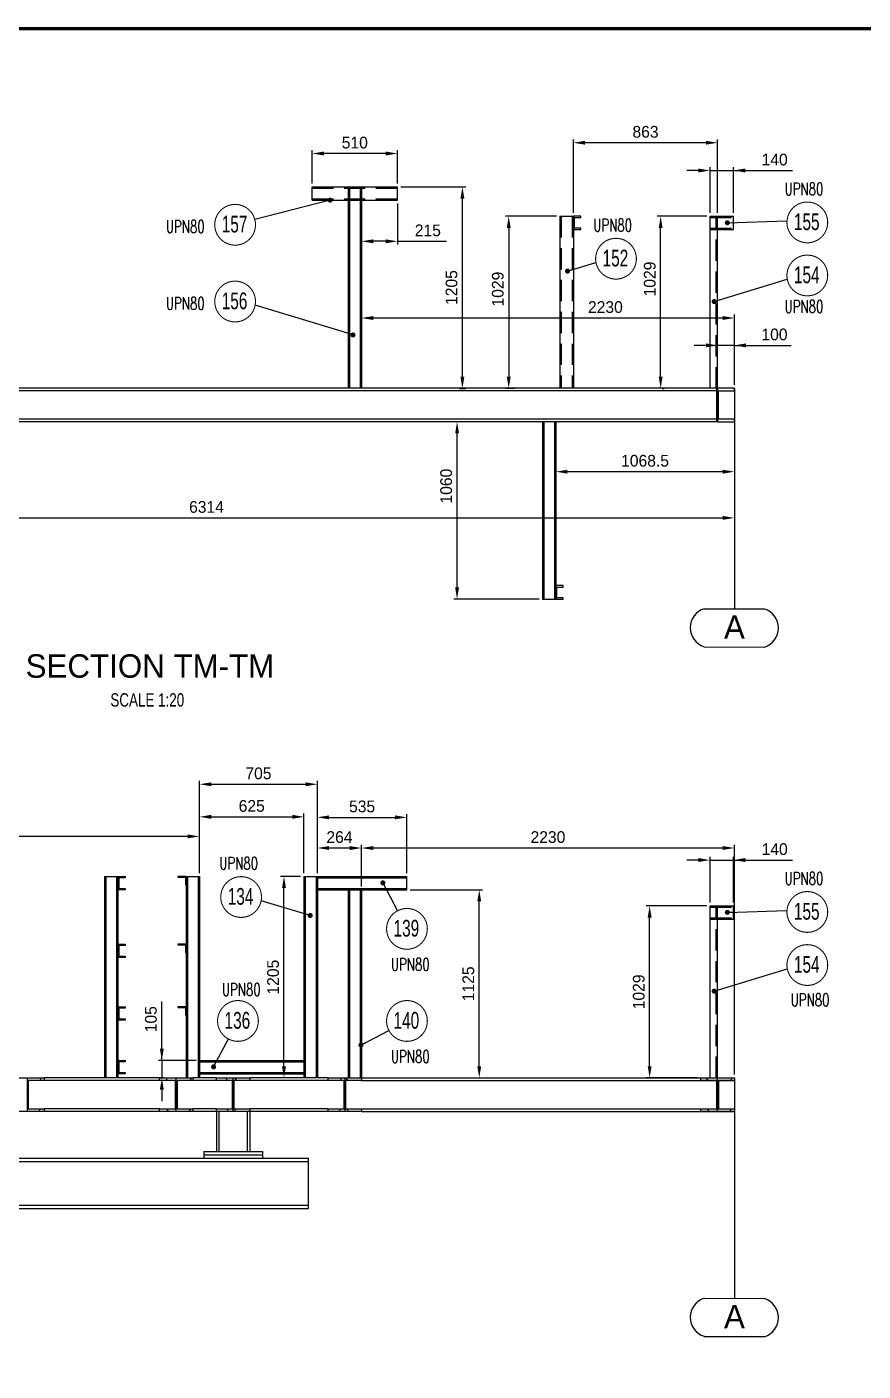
# Model space of a CAD drawing. Header units: millimetres. Extents: x 0 to 16187, y -20471 to 6290.
# Drawn here: x 10778 to 11028.1, y 4291 to 4692.9 of the extents above; entities that cross this region are included whole.
import ezdxf
from ezdxf.enums import TextEntityAlignment as Align

# ---------------------------------------------------------------- set-up
doc = ezdxf.new("R2010")
doc.units = ezdxf.units.MM
doc.header["$PDSIZE"] = -1
doc.linetypes.add('DASHED2', pattern=[9.525, 6.35, -3.175])
doc.layers.add('BORDER1', color=3, linetype='Continuous')
doc.layers.add('BORDER2', color=7, linetype='Continuous')
doc.styles.add('MtXpl_txt_shx', font='txt.shx', dxfattribs={"height": 0.2})
doc.styles.add('ROMANC', font='ROMANC', dxfattribs={"height": 5})
doc.styles.add('ROMAND-1', font='ic-romand.shx')
doc.styles.add('ROMANS', font='ROMANS.shx', dxfattribs={"width": 0.8})
doc.styles.add('ROMANT', font='ROMANT', dxfattribs={"height": 4})
doc.styles.add('SLDTEXTSTYLE0', font='TXT', dxfattribs={"width": 0.75})
doc.styles.add('SLDTEXTSTYLE2', font='TXT', dxfattribs={"width": 0.686449})
doc.dimstyles.new('AM_ISO', dxfattribs={"dimtxt": 3.5, "dimasz": 3.5, "dimexe": 1, "dimexo": 1, "dimgap": 1.5, "dimtad": 1, "dimdsep": 46, "dimtxsty": 'Standard', "dimcen": 0, "dimclrd": 1, "dimclre": 1, "dimclrt": 1, "dimadec": 0, "dimazin": 2, "dimtp": 0.1, "dimtm": 0.1, "dimtfac": 0.71, "dimtdec": 3, "dimtmove": 0, "dimatfit": 3, "dimfxl": 1, "dimlwd": -1, "dimlwe": -1, "dimarcsym": 1})
doc.dimstyles.new('AM_ISO$7', dxfattribs={"dimtxt": 3.5, "dimasz": 3.5, "dimexe": 1, "dimexo": 1, "dimgap": 1.5, "dimtad": 1, "dimtoh": 1, "dimdsep": 46, "dimtxsty": 'Standard', "dimcen": 0, "dimclrd": 1, "dimclre": 1, "dimclrt": 1, "dimadec": 0, "dimazin": 2, "dimtp": 0.1, "dimtm": 0.1, "dimtfac": 0.71, "dimtdec": 3, "dimtmove": 0, "dimatfit": 3, "dimfxl": 1, "dimlwd": -1, "dimlwe": -1, "dimarcsym": 1})
pattern_1 = [(135, (12141.2712, 3285.8522), (-2.245064, -2.245064), [])]
pattern_2 = [(225, (12141.2712, 3285.8522), (2.245064, -2.245064), [])]

# ---------------------------------------------------------------- blocks, each defined once
blk = doc.blocks.new('*D2661')
at = {"color": 1, "linetype": 'ByBlock'}
for p, q in [((10889.83, 4645.12), (10909.26, 4645.12)), ((10908.26, 4588.37), (10908.26, 4641.62)), ((10907.4, 4584.87), (10909.26, 4584.87))]:
    blk.add_line(p, q, dxfattribs=at)
at = {"color": 1}
for points in [[(10908.84, 4641.62), (10907.67, 4641.62), (10908.26, 4645.12)], [(10907.67, 4588.37), (10908.84, 4588.37), (10908.26, 4584.87)]]:
    blk.add_solid(points, dxfattribs=at)
at = {"layer": 'Defpoints', "color": 0}
for p in [(10888.83, 4645.12), (10908.26, 4645.12), (10906.4, 4584.87)]:
    blk.add_point(p, dxfattribs=at)
at = {"color": 1, "insert": (10905.01, 4615), "char_height": 3.5, "attachment_point": 5, "rotation": 90}
blk.add_mtext('1205', dxfattribs=at)
blk = doc.blocks.new('*D2662')
at = {"color": 1, "linetype": 'ByBlock'}
for p, q in [((10863.33, 4646.12), (10863.33, 4656.07)), ((10885.33, 4655.07), (10866.83, 4655.07)), ((10888.83, 4646.12), (10888.83, 4656.07))]:
    blk.add_line(p, q, dxfattribs=at)
at = {"color": 1}
for points in [[(10866.83, 4655.66), (10866.83, 4654.49), (10863.33, 4655.07)], [(10885.33, 4654.49), (10885.33, 4655.66), (10888.83, 4655.07)]]:
    blk.add_solid(points, dxfattribs=at)
at = {"layer": 'Defpoints', "color": 0}
for p in [(10863.33, 4655.07), (10863.33, 4645.12), (10888.83, 4645.12)]:
    blk.add_point(p, dxfattribs=at)
at = {"color": 1, "insert": (10876.08, 4658.32), "char_height": 3.5, "attachment_point": 5}
blk.add_mtext('510', dxfattribs=at)
blk = doc.blocks.new('*D2663')
at = {"color": 1, "linetype": 'ByBlock'}
for p, q in [((10878.08, 4640.12), (10878.08, 4627.83)), ((10888.83, 4640.12), (10888.83, 4627.83)), ((10885.33, 4628.83), (10881.58, 4628.83)), ((10888.83, 4628.83), (10903.5, 4628.83))]:
    blk.add_line(p, q, dxfattribs=at)
at = {"color": 1}
for points in [[(10881.58, 4629.41), (10881.58, 4628.25), (10878.08, 4628.83)], [(10885.33, 4628.25), (10885.33, 4629.41), (10888.83, 4628.83)]]:
    blk.add_solid(points, dxfattribs=at)
at = {"layer": 'Defpoints', "color": 0}
for p in [(10878.08, 4641.12), (10888.83, 4641.12), (10878.08, 4628.83)]:
    blk.add_point(p, dxfattribs=at)
at = {"color": 1, "insert": (10897.92, 4632.08), "char_height": 3.5, "attachment_point": 5}
blk.add_mtext('215', dxfattribs=at)
blk = doc.blocks.new('*D2664')
at = {"color": 1, "linetype": 'ByBlock'}
for p, q in [((10878.08, 4602.4), (10878.08, 4606.9)), ((10986.08, 4605.9), (10881.58, 4605.9)), ((10989.58, 4585.87), (10989.58, 4606.9))]:
    blk.add_line(p, q, dxfattribs=at)
at = {"color": 1}
for points in [[(10881.58, 4606.48), (10881.58, 4605.31), (10878.08, 4605.9)], [(10986.08, 4605.31), (10986.08, 4606.48), (10989.58, 4605.9)]]:
    blk.add_solid(points, dxfattribs=at)
at = {"layer": 'Defpoints', "color": 0}
for p in [(10878.08, 4605.9), (10878.08, 4601.4), (10989.58, 4584.87)]:
    blk.add_point(p, dxfattribs=at)
at = {"color": 1, "insert": (10951.02, 4609.15), "char_height": 3.5, "attachment_point": 5}
blk.add_mtext('2230', dxfattribs=at)
blk = doc.blocks.new('*D2672')
at = {"color": 1, "linetype": 'ByBlock'}
for p, q in [((10878.08, 4435.91), (10878.08, 4448.43)), ((10986.08, 4447.43), (10881.58, 4447.43)), ((10989.58, 4379.7), (10989.58, 4448.43))]:
    blk.add_line(p, q, dxfattribs=at)
at = {"color": 1}
for points in [[(10881.58, 4448.02), (10881.58, 4446.85), (10878.08, 4447.43)], [(10986.08, 4446.85), (10986.08, 4448.02), (10989.58, 4447.43)]]:
    blk.add_solid(points, dxfattribs=at)
at = {"layer": 'Defpoints', "color": 0}
for p in [(10878.08, 4447.43), (10878.08, 4434.91), (10989.58, 4378.7)]:
    blk.add_point(p, dxfattribs=at)
at = {"color": 1, "insert": (10933.83, 4450.68), "char_height": 3.5, "attachment_point": 5}
blk.add_mtext('2230', dxfattribs=at)
blk = doc.blocks.new('*D2673')
at = {"color": 1, "linetype": 'ByBlock'}
for p, q in [((10864.88, 4439.95), (10864.88, 4448.43)), ((10874.58, 4447.43), (10868.38, 4447.43)), ((10878.08, 4435.95), (10878.08, 4448.43))]:
    blk.add_line(p, q, dxfattribs=at)
at = {"color": 1}
for points in [[(10868.38, 4448.02), (10868.38, 4446.85), (10864.88, 4447.43)], [(10874.58, 4446.85), (10874.58, 4448.02), (10878.08, 4447.43)]]:
    blk.add_solid(points, dxfattribs=at)
at = {"layer": 'Defpoints', "color": 0}
for p in [(10864.88, 4447.43), (10864.88, 4438.95), (10878.08, 4434.95)]:
    blk.add_point(p, dxfattribs=at)
at = {"color": 1, "insert": (10871.48, 4450.68), "char_height": 3.5, "attachment_point": 5}
blk.add_mtext('264', dxfattribs=at)
blk = doc.blocks.new('*D2674')
at = {"color": 1, "linetype": 'ByBlock'}
for p, q in [((10892.63, 4434.95), (10914.29, 4434.95)), ((10913.29, 4382.2), (10913.29, 4431.45)), ((10908.79, 4378.7), (10914.29, 4378.7))]:
    blk.add_line(p, q, dxfattribs=at)
at = {"color": 1}
for points in [[(10913.87, 4431.45), (10912.71, 4431.45), (10913.29, 4434.95)], [(10912.71, 4382.2), (10913.87, 4382.2), (10913.29, 4378.7)]]:
    blk.add_solid(points, dxfattribs=at)
at = {"layer": 'Defpoints', "color": 0}
for p in [(10891.63, 4434.95), (10913.29, 4434.95), (10907.79, 4378.7)]:
    blk.add_point(p, dxfattribs=at)
at = {"color": 1, "insert": (10910.04, 4406.82), "char_height": 3.5, "attachment_point": 5, "rotation": 90}
blk.add_mtext('1125', dxfattribs=at)
blk = doc.blocks.new('*D2675')
at = {"color": 1, "linetype": 'ByBlock'}
for p, q in [((10864.88, 4439.95), (10864.88, 4457.6)), ((10891.63, 4439.95), (10891.63, 4457.6)), ((10868.38, 4456.6), (10888.13, 4456.6))]:
    blk.add_line(p, q, dxfattribs=at)
at = {"color": 1}
for points in [[(10868.38, 4457.18), (10868.38, 4456.02), (10864.88, 4456.6)], [(10888.13, 4456.02), (10888.13, 4457.18), (10891.63, 4456.6)]]:
    blk.add_solid(points, dxfattribs=at)
at = {"layer": 'Defpoints', "color": 0}
for p in [(10891.63, 4456.6), (10864.88, 4438.95), (10891.63, 4438.95)]:
    blk.add_point(p, dxfattribs=at)
at = {"color": 1, "insert": (10878.26, 4459.85), "char_height": 3.5, "attachment_point": 5}
blk.add_mtext('535', dxfattribs=at)
blk = doc.blocks.new('*D2676')
at = {"color": 1, "linetype": 'ByBlock'}
for p, q in [((10859.88, 4438.95), (10853.9, 4438.95)), ((10854.9, 4382.2), (10854.9, 4435.45)), ((10854.74, 4378.7), (10853.9, 4378.7))]:
    blk.add_line(p, q, dxfattribs=at)
at = {"color": 1}
for points in [[(10855.49, 4435.45), (10854.32, 4435.45), (10854.9, 4438.95)], [(10854.32, 4382.2), (10855.49, 4382.2), (10854.9, 4378.7)]]:
    blk.add_solid(points, dxfattribs=at)
at = {"layer": 'Defpoints', "color": 0}
for p in [(10854.9, 4438.95), (10860.88, 4438.95), (10855.74, 4378.7)]:
    blk.add_point(p, dxfattribs=at)
at = {"color": 1, "insert": (10851.65, 4408.82), "char_height": 3.5, "attachment_point": 5, "rotation": 90}
blk.add_mtext('1205', dxfattribs=at)
blk = doc.blocks.new('*D2677')
at = {"color": 1, "linetype": 'ByBlock'}
for p, q in [((10829.63, 4439.95), (10829.63, 4457.75)), ((10860.88, 4439.95), (10860.88, 4457.75)), ((10833.13, 4456.75), (10857.38, 4456.75))]:
    blk.add_line(p, q, dxfattribs=at)
at = {"color": 1}
for points in [[(10833.13, 4457.34), (10833.13, 4456.17), (10829.63, 4456.75)], [(10857.38, 4456.17), (10857.38, 4457.34), (10860.88, 4456.75)]]:
    blk.add_solid(points, dxfattribs=at)
at = {"layer": 'Defpoints', "color": 0}
for p in [(10860.88, 4456.75), (10829.63, 4438.95), (10860.88, 4438.95)]:
    blk.add_point(p, dxfattribs=at)
at = {"color": 1, "insert": (10845.26, 4460), "char_height": 3.5, "attachment_point": 5}
blk.add_mtext('625', dxfattribs=at)
blk = doc.blocks.new('*D2678')
at = {"color": 1, "linetype": 'ByBlock'}
for p, q in [((10818.37, 4383.95), (10818.37, 4401.53)), ((10818.37, 4387.45), (10818.37, 4390.95)), ((10828.63, 4383.95), (10817.37, 4383.95)), ((10818.37, 4383.95), (10818.37, 4378.7)), ((10818.88, 4378.7), (10817.37, 4378.7)), ((10818.37, 4375.2), (10818.37, 4371.7))]:
    blk.add_line(p, q, dxfattribs=at)
at = {"color": 1}
for points in [[(10817.79, 4387.45), (10818.96, 4387.45), (10818.37, 4383.95)], [(10818.96, 4375.2), (10817.79, 4375.2), (10818.37, 4378.7)]]:
    blk.add_solid(points, dxfattribs=at)
at = {"layer": 'Defpoints', "color": 0}
for p in [(10829.63, 4383.95), (10818.37, 4378.7), (10819.88, 4378.7)]:
    blk.add_point(p, dxfattribs=at)
at = {"color": 1, "insert": (10815.12, 4396.24), "char_height": 3.5, "attachment_point": 5, "rotation": 90}
blk.add_mtext('105', dxfattribs=at)
blk = doc.blocks.new('A$7E9318A25A27D')
at = {"color": 1}
blk.add_line((13.2, 77.36), (13.2, 11.43), dxfattribs=at)
at = {"color": 1, "ltscale": 0.2}
blk.add_line((4.15, 11.48), (22.25, 11.39), dxfattribs=at)
at = {"color": 1, "linetype": 'Continuous', "lineweight": 25}
blk.add_line((4.14, 0.09), (22.29, 0.01), dxfattribs=at)
at = {"color": 1, "ltscale": 0.2}
for centre, radius, start, end in [((5.98, 5.79), 5.98, 107.869, 252.0246), ((20.4, 5.69), 5.99, 287.9651, 71.9697)]:
    blk.add_arc(centre, radius, start, end, dxfattribs=at)
at = {"color": 1, "linetype": 'Continuous', "lineweight": 25}
blk.add_text('A', height=7, rotation=359.9537, dxfattribs=at).set_placement((10.1, 2.5))
blk = doc.blocks.new('*D2689')
at = {"color": 1, "linetype": 'ByBlock'}
for p, q in [((10829.63, 4439.95), (10829.63, 4467.49)), ((10833.13, 4466.49), (10861.38, 4466.49)), ((10864.88, 4439.95), (10864.88, 4467.49))]:
    blk.add_line(p, q, dxfattribs=at)
at = {"color": 1}
for points in [[(10833.13, 4467.07), (10833.13, 4465.91), (10829.63, 4466.49)], [(10861.38, 4465.91), (10861.38, 4467.07), (10864.88, 4466.49)]]:
    blk.add_solid(points, dxfattribs=at)
at = {"layer": 'Defpoints', "color": 0}
for p in [(10864.88, 4466.49), (10829.63, 4438.95), (10864.88, 4438.95)]:
    blk.add_point(p, dxfattribs=at)
at = {"color": 1, "insert": (10847.26, 4469.74), "char_height": 3.5, "attachment_point": 5}
blk.add_mtext('705', dxfattribs=at)
blk = doc.blocks.new('*D2690')
at = {"color": 1, "linetype": 'ByBlock'}
for p, q in [((10703.18, 4439.95), (10703.18, 4451.9)), ((10826.13, 4450.9), (10706.68, 4450.9)), ((10829.63, 4439.95), (10829.63, 4451.9))]:
    blk.add_line(p, q, dxfattribs=at)
at = {"color": 1}
for points in [[(10706.68, 4451.48), (10706.68, 4450.31), (10703.18, 4450.9)], [(10826.13, 4450.31), (10826.13, 4451.48), (10829.63, 4450.9)]]:
    blk.add_solid(points, dxfattribs=at)
at = {"layer": 'Defpoints', "color": 0}
for p in [(10703.18, 4450.9), (10703.18, 4438.95), (10829.63, 4438.95)]:
    blk.add_point(p, dxfattribs=at)
at = {"color": 1, "insert": (10766.41, 4454.15), "char_height": 3.5, "attachment_point": 5}
blk.add_mtext('2529', dxfattribs=at)
blk = doc.blocks.new('*D2692')
at = {"color": 1, "linetype": 'ByBlock'}
for p, q in [((10936.43, 4636.32), (10921.1, 4636.32)), ((10922.1, 4632.82), (10922.1, 4588.37)), ((10923.98, 4584.87), (10921.1, 4584.87))]:
    blk.add_line(p, q, dxfattribs=at)
at = {"color": 1}
for points in [[(10922.68, 4632.82), (10921.52, 4632.82), (10922.1, 4636.32)], [(10921.52, 4588.37), (10922.68, 4588.37), (10922.1, 4584.87)]]:
    blk.add_solid(points, dxfattribs=at)
at = {"layer": 'Defpoints', "color": 0}
for p in [(10937.43, 4636.32), (10922.1, 4584.87), (10924.98, 4584.87)]:
    blk.add_point(p, dxfattribs=at)
at = {"color": 1, "insert": (10918.85, 4614.54), "char_height": 3.5, "attachment_point": 5, "rotation": 90}
blk.add_mtext('1029', dxfattribs=at)
blk = doc.blocks.new('*D2698')
at = {"color": 1, "linetype": 'ByBlock'}
for p, q in [((10981.33, 4636.32), (10966.54, 4636.32)), ((10967.54, 4588.37), (10967.54, 4632.82)), ((10968.04, 4584.87), (10968.54, 4584.87))]:
    blk.add_line(p, q, dxfattribs=at)
at = {"color": 1}
for points in [[(10968.12, 4632.82), (10966.96, 4632.82), (10967.54, 4636.32)], [(10966.96, 4588.37), (10968.12, 4588.37), (10967.54, 4584.87)]]:
    blk.add_solid(points, dxfattribs=at)
at = {"layer": 'Defpoints', "color": 0}
for p in [(10967.54, 4636.32), (10982.33, 4636.32), (10967.04, 4584.87)]:
    blk.add_point(p, dxfattribs=at)
at = {"color": 1, "insert": (10964.29, 4617.56), "char_height": 3.5, "attachment_point": 5, "rotation": 90}
blk.add_mtext('1029', dxfattribs=at)
blk = doc.blocks.new('*D2699')
at = {"color": 1, "linetype": 'ByBlock'}
for p, q in [((10982.33, 4637.32), (10982.33, 4651)), ((10989.33, 4637.32), (10989.33, 4651)), ((10978.83, 4650), (10975.33, 4650)), ((10982.33, 4650), (10989.33, 4650)), ((10989.33, 4650), (11006.92, 4650)), ((10992.83, 4650), (10996.33, 4650))]:
    blk.add_line(p, q, dxfattribs=at)
at = {"color": 1}
for points in [[(10978.83, 4649.42), (10978.83, 4650.59), (10982.33, 4650)], [(10992.83, 4650.59), (10992.83, 4649.42), (10989.33, 4650)]]:
    blk.add_solid(points, dxfattribs=at)
at = {"layer": 'Defpoints', "color": 0}
for p in [(10989.33, 4650), (10982.33, 4636.32), (10989.33, 4636.32)]:
    blk.add_point(p, dxfattribs=at)
at = {"color": 1, "insert": (11001.63, 4653.25), "char_height": 3.5, "attachment_point": 5}
blk.add_mtext('140', dxfattribs=at)
blk = doc.blocks.new('*D2700')
at = {"color": 1, "linetype": 'ByBlock'}
for p, q in [((10984.58, 4596.09), (10984.58, 4598.71)), ((10989.58, 4585.87), (10989.58, 4598.71)), ((10981.08, 4597.71), (10977.58, 4597.71)), ((10989.58, 4597.71), (10984.58, 4597.71)), ((10989.58, 4597.71), (11006.58, 4597.71)), ((10993.08, 4597.71), (10996.58, 4597.71))]:
    blk.add_line(p, q, dxfattribs=at)
at = {"color": 1}
for points in [[(10981.08, 4597.13), (10981.08, 4598.29), (10984.58, 4597.71)], [(10993.08, 4598.29), (10993.08, 4597.13), (10989.58, 4597.71)]]:
    blk.add_solid(points, dxfattribs=at)
at = {"layer": 'Defpoints', "color": 0}
for p in [(10984.58, 4597.71), (10984.58, 4595.09), (10989.58, 4584.87)]:
    blk.add_point(p, dxfattribs=at)
at = {"color": 1, "insert": (11001.58, 4600.96), "char_height": 3.5, "attachment_point": 5}
blk.add_mtext('100', dxfattribs=at)
blk = doc.blocks.new('*D2701')
at = {"color": 1, "linetype": 'ByBlock'}
for p, q in [((10941.43, 4637.32), (10941.43, 4659.3)), ((10981.08, 4658.3), (10944.93, 4658.3)), ((10984.58, 4637.32), (10984.58, 4659.3))]:
    blk.add_line(p, q, dxfattribs=at)
at = {"color": 1}
for points in [[(10944.93, 4658.88), (10944.93, 4657.72), (10941.43, 4658.3)], [(10981.08, 4657.72), (10981.08, 4658.88), (10984.58, 4658.3)]]:
    blk.add_solid(points, dxfattribs=at)
at = {"layer": 'Defpoints', "color": 0}
for p in [(10941.43, 4658.3), (10941.43, 4636.32), (10984.58, 4636.32)]:
    blk.add_point(p, dxfattribs=at)
at = {"color": 1, "insert": (10963.01, 4661.55), "char_height": 3.5, "attachment_point": 5}
blk.add_mtext('863', dxfattribs=at)
blk = doc.blocks.new('*D2702')
at = {"color": 1, "linetype": 'ByBlock'}
for p, q in [((10978.83, 4443.83), (10975.33, 4443.83)), ((10982.33, 4431.15), (10982.33, 4444.83)), ((10982.33, 4443.83), (10989.33, 4443.83)), ((10989.33, 4431.15), (10989.33, 4444.83)), ((10989.33, 4443.83), (11006.92, 4443.83)), ((10992.83, 4443.83), (10996.33, 4443.83))]:
    blk.add_line(p, q, dxfattribs=at)
at = {"color": 1}
for points in [[(10978.83, 4443.25), (10978.83, 4444.42), (10982.33, 4443.83)], [(10992.83, 4444.42), (10992.83, 4443.25), (10989.33, 4443.83)]]:
    blk.add_solid(points, dxfattribs=at)
at = {"layer": 'Defpoints', "color": 0}
for p in [(10989.33, 4443.83), (10982.33, 4430.15), (10989.33, 4430.15)]:
    blk.add_point(p, dxfattribs=at)
at = {"color": 1, "insert": (11001.63, 4447.08), "char_height": 3.5, "attachment_point": 5}
blk.add_mtext('140', dxfattribs=at)
blk = doc.blocks.new('*D2703')
at = {"color": 1, "linetype": 'ByBlock'}
for p, q in [((10981.33, 4430.15), (10963.25, 4430.15)), ((10964.25, 4382.2), (10964.25, 4426.65)), ((10978.58, 4378.7), (10963.25, 4378.7))]:
    blk.add_line(p, q, dxfattribs=at)
at = {"color": 1}
for points in [[(10964.83, 4426.65), (10963.66, 4426.65), (10964.25, 4430.15)], [(10963.66, 4382.2), (10964.83, 4382.2), (10964.25, 4378.7)]]:
    blk.add_solid(points, dxfattribs=at)
at = {"layer": 'Defpoints', "color": 0}
for p in [(10964.25, 4430.15), (10982.33, 4430.15), (10979.58, 4378.7)]:
    blk.add_point(p, dxfattribs=at)
at = {"color": 1, "insert": (10961, 4404.42), "char_height": 3.5, "attachment_point": 5, "rotation": 90}
blk.add_mtext('1029', dxfattribs=at)
blk = doc.blocks.new('*D2734')
at = {"color": 1, "linetype": 'ByBlock'}
for p, q in [((10673.88, 4573.87), (10673.88, 4545.14)), ((10989.58, 4573.87), (10989.58, 4545.14)), ((10677.38, 4546.14), (10986.08, 4546.14))]:
    blk.add_line(p, q, dxfattribs=at)
at = {"color": 1}
for points in [[(10677.38, 4546.72), (10677.38, 4545.55), (10673.88, 4546.14)], [(10986.08, 4545.55), (10986.08, 4546.72), (10989.58, 4546.14)]]:
    blk.add_solid(points, dxfattribs=at)
at = {"layer": 'Defpoints', "color": 0}
for p in [(10673.88, 4574.87), (10989.58, 4574.87), (10989.58, 4546.14)]:
    blk.add_point(p, dxfattribs=at)
at = {"color": 1, "insert": (10831.73, 4549.39), "char_height": 3.5, "attachment_point": 5}
blk.add_mtext('6314', dxfattribs=at)
blk = doc.blocks.new('*D2735')
at = {"color": 1, "linetype": 'ByBlock'}
for p, q in [((10907.68, 4574.87), (10905.66, 4574.87)), ((10906.66, 4525.37), (10906.66, 4571.37)), ((10931.16, 4521.87), (10905.66, 4521.87))]:
    blk.add_line(p, q, dxfattribs=at)
at = {"color": 1}
for points in [[(10907.25, 4571.37), (10906.08, 4571.37), (10906.66, 4574.87)], [(10906.08, 4525.37), (10907.25, 4525.37), (10906.66, 4521.87)]]:
    blk.add_solid(points, dxfattribs=at)
at = {"layer": 'Defpoints', "color": 0}
for p in [(10906.66, 4574.87), (10908.68, 4574.87), (10932.16, 4521.87)]:
    blk.add_point(p, dxfattribs=at)
at = {"color": 1, "insert": (10903.41, 4555.63), "char_height": 3.5, "attachment_point": 5, "rotation": 90}
blk.add_mtext('1060', dxfattribs=at)
blk = doc.blocks.new('*D2736')
at = {"color": 1, "linetype": 'ByBlock'}
for p, q in [((10936.16, 4573.87), (10936.16, 4558.95)), ((10989.58, 4573.87), (10989.58, 4558.95)), ((10986.08, 4559.95), (10939.66, 4559.95))]:
    blk.add_line(p, q, dxfattribs=at)
at = {"color": 1}
for points in [[(10939.66, 4560.53), (10939.66, 4559.36), (10936.16, 4559.95)], [(10986.08, 4559.36), (10986.08, 4560.53), (10989.58, 4559.95)]]:
    blk.add_solid(points, dxfattribs=at)
at = {"layer": 'Defpoints', "color": 0}
for p in [(10936.16, 4574.87), (10989.58, 4574.87), (10936.16, 4559.95)]:
    blk.add_point(p, dxfattribs=at)
at = {"color": 1, "insert": (10962.87, 4563.2), "char_height": 3.5, "attachment_point": 5}
blk.add_mtext('1068.5', dxfattribs=at)
blk = doc.blocks.new('*U609')
at = {"layer": 'BORDER1', "color": 154, "true_color": 0x1859a9, "const_width": 1}
blk.add_lwpolyline([(1.81, 811), (1144, 811), (1144, 0), (0, 0), (0, 811)], close=True, dxfattribs=at)
at = {"layer": 'BORDER2', "flags": 8}
for tag, height, style, p in [('REV-A', 3.24, 'ROMANS', (986.93, 140.25)), ('RE-A', 8.06, 'ROMANT', (1084.63, 7.17))]:
    blk.add_attdef(tag, text='', height=height, dxfattribs=dict(at, style=style)).set_placement(p, align=Align.CENTER)
at = {"layer": 'BORDER2', "style": 'ROMANS', "width": 3.830216}
blk.add_attdef('DATE-A', text='', height=3.24, dxfattribs=at).set_placement((995.51, 140.25), (1008.51, 140.25), align=Align.FIT)
at = {"layer": 'BORDER2'}
for tag, height, style, p in [('DRN-A', 3.24, 'ROMANS', (1018.38, 140.25)), ('CHD-A', 3.24, 'ROMANS', (1032.35, 140.25)), ('APD-A', 3.24, 'ROMANS', (1046.64, 140.25)), ('CONS_CONT_VEND', 4.2, 'ROMANC', (1061.39, 72.83))]:
    blk.add_attdef(tag, text='', height=height, dxfattribs=dict(at, style=style)).set_placement(p, align=Align.CENTER)
at = {"layer": 'BORDER2', "style": 'ROMANS', "width": 0.8}
for tag, p, height in [('1:X', (997.23, 122.55), 3.5), ('LOC', (1042.74, 122.55), 3.5), ('PROJ_NO', (1118.64, 122.55), 3.5), ('CONS_DRG_NO', (1011, 63), 3)]:
    blk.add_attdef(tag, p, '', height=height, dxfattribs=at)
at = {"layer": 'BORDER2', "lineweight": 30, "width": 0.8, "flags": 104}
blk.add_attdef('COMMENTS-A', text='', height=2.2, dxfattribs=at).set_placement((1055.21, 142.07), align=Align.MIDDLE_LEFT)
at = {"layer": 'BORDER2', "style": 'ROMANS', "width": 0.8}
for tag, p in [('PROJECT_TITLE_1', (1061.07, 55.35)), ('PROJECT_TITLE_2', (1061.07, 49.3))]:
    blk.add_attdef(tag, text='', height=3.5, dxfattribs=at).set_placement(p, align=Align.MIDDLE)
at = {"layer": 'BORDER2', "style": 'ROMANT', "width": 0.8}
for tag, p in [('DRG_TITLE_1', (1061.07, 36.31)), ('DRG_TITLE_2', (1061.07, 28.31)), ('DRG_TITLE_3', (1061.07, 20.31))]:
    blk.add_attdef(tag, text='', height=5, dxfattribs=at).set_placement(p, align=Align.CENTER)
at = {"layer": 'BORDER2', "style": 'ROMANT'}
for tag, p in [('AR', (995, 7.17)), ('PA', (1011.74, 7.17)), ('DC', (1028.45, 7.17)), ('TS', (1120.84, 7.17))]:
    blk.add_attdef(tag, p, '', height=8.06, dxfattribs=at)
for tag, p in [('SRNO', (1074.7, 7.17)), ('SH', (1115.8, 7.18))]:
    blk.add_attdef(tag, text='', height=8.06, dxfattribs=at).set_placement(p, align=Align.RIGHT)
at = {"layer": 'BORDER2', "style": 'ROMANS', "flags": 2}
blk.add_attdef('TB_VERSION', text='', height=2, dxfattribs=at).set_placement((1, -1), align=Align.TOP_LEFT)

msp = doc.modelspace()

# ---------------------------------------------------------------- hatches: boundary and pattern name
at = {"linetype": 'Continuous', "lineweight": 18}
h = msp.add_hatch(dxfattribs=at)
h.set_pattern_fill('ANSI31', angle=90, style=0)
h.set_pattern_definition(pattern_1)
h.paths.add_polyline_path([(10778.18436, 4368.69953), (10778.18436, 4378.69953), (10773.18436, 4378.69953), (10773.18436, 4377.94953), (10777.95936, 4377.94953), (10777.95936, 4369.44953), (10773.18436, 4369.44953), (10773.18436, 4368.69953)], flags=0)
h = msp.add_hatch(dxfattribs=at)
h.set_pattern_fill('ANSI31', angle=180, style=0)
h.set_pattern_definition(pattern_2)
h.paths.add_polyline_path([(10778.18436, 4368.69953), (10783.18436, 4368.69953), (10783.18436, 4369.44953), (10778.40936, 4369.44953), (10778.40936, 4377.94953), (10783.18436, 4377.94953), (10783.18436, 4378.69953), (10778.18436, 4378.69953)], flags=0)
h = msp.add_hatch(dxfattribs=at)
h.set_pattern_fill('ANSI31', angle=90, style=0)
h.set_pattern_definition(pattern_1)
h.paths.add_polyline_path([(10822.68436, 4368.69953), (10822.68436, 4378.69953), (10817.68436, 4378.69953), (10817.68436, 4377.94953), (10822.45936, 4377.94953), (10822.45936, 4369.44953), (10817.68436, 4369.44953), (10817.68436, 4368.69953)], flags=0)
h = msp.add_hatch(dxfattribs=at)
h.set_pattern_fill('ANSI31', angle=180, style=0)
h.set_pattern_definition(pattern_2)
h.paths.add_polyline_path([(10822.68436, 4368.69953), (10827.68436, 4368.69953), (10827.68436, 4369.44953), (10822.90936, 4369.44953), (10822.90936, 4377.94953), (10827.68436, 4377.94953), (10827.68436, 4378.69953), (10822.68436, 4378.69953)], flags=0)
h = msp.add_hatch(dxfattribs=at)
h.set_pattern_fill('ANSI31', angle=90, style=0)
h.set_pattern_definition(pattern_1)
h.paths.add_polyline_path([(10839.68436, 4368.69953), (10839.68436, 4378.69953), (10834.68436, 4378.69953), (10834.68436, 4377.94953), (10839.45936, 4377.94953), (10839.45936, 4369.44953), (10834.68436, 4369.44953), (10834.68436, 4368.69953)], flags=0)
h = msp.add_hatch(dxfattribs=at)
h.set_pattern_fill('ANSI31', angle=180, style=0)
h.set_pattern_definition(pattern_2)
h.paths.add_polyline_path([(10839.68436, 4368.69953), (10844.68436, 4368.69953), (10844.68436, 4369.44953), (10839.90936, 4369.44953), (10839.90936, 4377.94953), (10844.68436, 4377.94953), (10844.68436, 4378.69953), (10839.68436, 4378.69953)], flags=0)
h = msp.add_hatch(dxfattribs=at)
h.set_pattern_fill('ANSI31', angle=180, style=0)
h.set_pattern_definition(pattern_2)
h.paths.add_polyline_path([(10868.08436, 4368.69953), (10873.08436, 4368.69953), (10873.08436, 4378.69953), (10868.08436, 4378.69953), (10868.08436, 4377.94953), (10872.85936, 4377.94953), (10872.85936, 4369.44953), (10868.08436, 4369.44953)], flags=0)
h = msp.add_hatch(dxfattribs=at)
h.set_pattern_fill('ANSI31', angle=90, style=0)
h.set_pattern_definition(pattern_1)
h.paths.add_polyline_path([(10873.08436, 4368.69953), (10878.08436, 4368.69953), (10878.08436, 4369.44953), (10873.30936, 4369.44953), (10873.30936, 4377.94953), (10878.08436, 4377.94953), (10878.08436, 4378.69953), (10873.08436, 4378.69953)], flags=0)
h = msp.add_hatch(dxfattribs=at)
h.set_pattern_fill('ANSI31', angle=90, style=0)
h.set_pattern_definition(pattern_1)
h.paths.add_polyline_path([(10984.35936, 4377.94953), (10984.35936, 4369.44953), (10979.58436, 4369.44953), (10979.58436, 4368.69953), (10984.58436, 4368.69953), (10984.58436, 4378.69953), (10979.58436, 4378.69953), (10979.58436, 4377.94953)], flags=0)
h = msp.add_hatch(dxfattribs=at)
h.set_pattern_fill('ANSI31', angle=180, style=0)
h.set_pattern_definition(pattern_2)
h.paths.add_polyline_path([(10984.58436, 4368.69953), (10989.58436, 4368.69953), (10989.58436, 4369.44953), (10984.80936, 4369.44953), (10984.80936, 4377.94953), (10989.58436, 4377.94953), (10989.58436, 4378.69953), (10984.58436, 4378.69953)], flags=0)

# ---------------------------------------------------------------- linework, layer by layer
at = {"color": 7, "linetype": 'Continuous', "lineweight": 25}
for p, q in [((10863.33436, 4641.12184), (10863.33436, 4645.12184)), ((10863.33436, 4645.12184), (10874.08436, 4645.12184)), ((10874.08436, 4645.12184), (10874.08436, 4584.87184)), ((10874.08436, 4645.12184), (10874.48436, 4645.12184)), ((10874.48436, 4645.12184), (10874.48436, 4584.87184)), ((10874.48436, 4645.12184), (10877.68436, 4645.12184)), ((10877.68436, 4645.12184), (10878.08436, 4645.12184)), ((10877.68436, 4645.12184), (10877.68436, 4584.87184)), ((10878.08436, 4645.12184), (10888.83436, 4645.12184)), ((10878.08436, 4645.12184), (10878.08436, 4584.87184)), ((10888.83436, 4641.12184), (10888.83436, 4645.12184)), ((10863.33436, 4641.12184), (10874.08436, 4641.12184)), ((10878.08436, 4641.12184), (10888.83436, 4641.12184)), ((10937.43436, 4636.32184), (10937.43436, 4584.87184)), ((10937.43436, 4636.32184), (10941.43436, 4636.32184)), ((10943.68436, 4636.32184), (10941.43436, 4636.32184)), ((10941.43436, 4636.32184), (10941.43436, 4632.32184)), ((10941.43436, 4636.32184), (10941.43436, 4584.87184)), ((10941.73436, 4635.92184), (10943.68436, 4635.92184)), ((10941.73436, 4632.72184), (10941.73436, 4635.92184)), ((10943.68436, 4635.92184), (10943.68436, 4636.32184)), ((10982.33436, 4584.87184), (10982.33436, 4636.32184)), ((10984.58436, 4584.87184), (10984.58436, 4636.32184)), ((10989.33436, 4632.32184), (10989.33436, 4636.32184)), ((10941.43436, 4632.32184), (10943.68436, 4632.32184)), ((10943.68436, 4632.72184), (10941.73436, 4632.72184)), ((10943.68436, 4632.32184), (10943.68436, 4632.72184)), ((10984.35936, 4584.87184), (10679.10936, 4584.87184)), ((10984.35936, 4584.12184), (10679.10936, 4584.12184)), ((10984.35936, 4584.87184), (10984.58436, 4584.87184)), ((10984.35936, 4574.87184), (10984.35936, 4584.87184)), ((10984.35936, 4584.12184), (10984.35936, 4584.87184)), ((10989.58436, 4584.87184), (10984.58436, 4584.87184)), ((10984.58436, 4584.87184), (10984.58436, 4574.87184)), ((10984.80936, 4584.12184), (10989.58436, 4584.12184)), ((10984.80936, 4575.62184), (10984.80936, 4584.12184)), ((10989.58436, 4584.12184), (10989.58436, 4584.87184)), ((10984.35936, 4575.62184), (10679.10936, 4575.62184)), ((10984.35936, 4574.87184), (10679.10936, 4574.87184)), ((10932.15936, 4574.87184), (10932.55936, 4574.87184)), ((10932.15936, 4574.87184), (10932.15936, 4521.87184)), ((10932.55936, 4574.87184), (10932.55936, 4521.87184)), ((10935.75936, 4574.87184), (10936.15936, 4574.87184)), ((10935.75936, 4574.87184), (10935.75936, 4521.87184)), ((10936.15936, 4574.87184), (10936.15936, 4521.87184)), ((10984.35936, 4574.87184), (10984.35936, 4575.62184)), ((10984.58436, 4574.87184), (10984.35936, 4574.87184)), ((10984.58436, 4574.87184), (10989.58436, 4574.87184)), ((10989.58436, 4575.62184), (10984.80936, 4575.62184)), ((10989.58436, 4574.87184), (10989.58436, 4575.62184)), ((10938.40936, 4525.87184), (10936.15936, 4525.87184)), ((10936.15936, 4525.87184), (10936.15936, 4521.87184)), ((10938.40936, 4525.47184), (10938.40936, 4525.87184)), ((10932.15936, 4521.87184), (10932.55936, 4521.87184)), ((10932.55936, 4521.87184), (10935.75936, 4521.87184)), ((10935.75936, 4521.87184), (10936.15936, 4521.87184)), ((10936.15936, 4521.87184), (10938.40936, 4521.87184)), ((10936.45936, 4525.47184), (10938.40936, 4525.47184)), ((10936.45936, 4522.27184), (10936.45936, 4525.47184)), ((10938.40936, 4522.27184), (10936.45936, 4522.27184)), ((10938.40936, 4521.87184), (10938.40936, 4522.27184)), ((10801.18436, 4438.94953), (10801.58436, 4438.94953)), ((10801.18436, 4438.94953), (10801.18436, 4378.69953)), ((10801.58436, 4438.94953), (10801.58436, 4378.69953)), ((10801.58436, 4438.94953), (10804.78436, 4438.94953)), ((10804.78436, 4438.94953), (10804.78436, 4378.69953)), ((10804.78436, 4438.94953), (10805.18436, 4438.94953)), ((10805.18436, 4438.94953), (10807.43436, 4438.94953)), ((10805.18436, 4434.94953), (10805.18436, 4438.94953)), ((10805.18436, 4438.94953), (10805.18436, 4378.69953)), ((10807.43436, 4438.54953), (10805.48436, 4438.54953)), ((10805.48436, 4438.54953), (10805.48436, 4435.34953)), ((10807.43436, 4438.94953), (10807.43436, 4438.54953)), ((10823.13436, 4438.94953), (10823.13436, 4438.74953)), ((10825.63436, 4438.94953), (10823.13436, 4438.94953)), ((10823.13436, 4438.74953), (10825.43436, 4438.74953)), ((10825.43436, 4438.74953), (10825.43436, 4436.44953)), ((10825.63436, 4436.44953), (10825.63436, 4438.94953)), ((10825.63436, 4438.94953), (10826.03436, 4438.94953)), ((10825.63436, 4438.94953), (10825.63436, 4378.69953)), ((10826.03436, 4438.94953), (10826.03436, 4378.69953)), ((10826.03436, 4438.94953), (10829.23436, 4438.94953)), ((10829.23436, 4438.94953), (10829.63436, 4438.94953)), ((10829.23436, 4438.94953), (10829.23436, 4378.69953)), ((10829.63436, 4438.94953), (10829.63436, 4378.69953)), ((10860.88436, 4438.94953), (10861.28436, 4438.94953)), ((10860.88436, 4438.94953), (10860.88436, 4378.69953)), ((10861.28436, 4438.94953), (10861.28436, 4378.69953)), ((10861.28436, 4438.94953), (10864.48436, 4438.94953)), ((10864.48436, 4438.94953), (10864.48436, 4378.69953)), ((10864.48436, 4438.94953), (10864.88436, 4438.94953)), ((10864.88436, 4438.94953), (10891.63436, 4438.94953)), ((10864.88436, 4438.54953), (10864.88436, 4438.94953)), ((10864.88436, 4438.94953), (10864.88436, 4378.69953)), ((10864.88436, 4438.54953), (10891.63436, 4438.54953)), ((10891.63436, 4438.54953), (10891.63436, 4438.94953)), ((10891.63436, 4435.34953), (10891.63436, 4438.54953)), ((10807.43436, 4434.94953), (10805.18436, 4434.94953)), ((10805.48436, 4435.34953), (10807.43436, 4435.34953)), ((10807.43436, 4435.34953), (10807.43436, 4434.94953)), ((10825.43436, 4436.44953), (10825.63436, 4436.44953)), ((10864.88436, 4434.94953), (10864.88436, 4435.34953)), ((10864.88436, 4435.34953), (10891.63436, 4435.34953)), ((10864.88436, 4434.94953), (10891.63436, 4434.94953)), ((10874.08436, 4434.94953), (10874.48436, 4434.94953)), ((10874.08436, 4434.94953), (10874.08436, 4378.69953)), ((10874.48436, 4434.94953), (10874.48436, 4378.69953)), ((10877.68436, 4434.94953), (10877.68436, 4378.69953)), ((10877.68436, 4434.94953), (10878.08436, 4434.94953)), ((10878.08436, 4434.94953), (10878.08436, 4378.69953)), ((10891.63436, 4434.94953), (10891.63436, 4435.34953)), ((10982.33436, 4378.69953), (10982.33436, 4430.14953)), ((10984.58436, 4378.69953), (10984.58436, 4430.14953)), ((10989.33436, 4426.14953), (10989.33436, 4430.14953)), ((10805.18436, 4418.69953), (10807.43436, 4418.69953)), ((10805.18436, 4414.69953), (10805.18436, 4418.69953)), ((10807.43436, 4418.29953), (10805.48436, 4418.29953)), ((10805.48436, 4418.29953), (10805.48436, 4415.09953)), ((10807.43436, 4418.69953), (10807.43436, 4418.29953)), ((10823.13436, 4418.69953), (10823.13436, 4418.49953)), ((10825.63436, 4418.69953), (10823.13436, 4418.69953)), ((10823.13436, 4418.49953), (10825.43436, 4418.49953)), ((10825.43436, 4418.49953), (10825.43436, 4416.19953)), ((10825.63436, 4416.19953), (10825.63436, 4418.69953)), ((10807.43436, 4414.69953), (10805.18436, 4414.69953)), ((10805.48436, 4415.09953), (10807.43436, 4415.09953)), ((10807.43436, 4415.09953), (10807.43436, 4414.69953)), ((10825.43436, 4416.19953), (10825.63436, 4416.19953)), ((10805.18436, 4399.94953), (10807.43436, 4399.94953)), ((10805.18436, 4395.94953), (10805.18436, 4399.94953)), ((10807.43436, 4399.54953), (10805.48436, 4399.54953)), ((10805.48436, 4399.54953), (10805.48436, 4396.34953)), ((10807.43436, 4399.94953), (10807.43436, 4399.54953)), ((10823.13436, 4399.94953), (10823.13436, 4399.74953)), ((10825.63436, 4399.94953), (10823.13436, 4399.94953)), ((10823.13436, 4399.74953), (10825.43436, 4399.74953)), ((10825.43436, 4399.74953), (10825.43436, 4397.44953)), ((10825.43436, 4397.44953), (10825.63436, 4397.44953)), ((10825.63436, 4397.44953), (10825.63436, 4399.94953)), ((10807.43436, 4395.94953), (10805.18436, 4395.94953)), ((10805.48436, 4396.34953), (10807.43436, 4396.34953)), ((10807.43436, 4396.34953), (10807.43436, 4395.94953)), ((10805.18436, 4383.94953), (10807.43436, 4383.94953)), ((10805.18436, 4379.94953), (10805.18436, 4383.94953)), ((10807.43436, 4383.54953), (10805.48436, 4383.54953)), ((10805.48436, 4383.54953), (10805.48436, 4380.34953)), ((10807.43436, 4383.94953), (10807.43436, 4383.54953)), ((10829.63436, 4383.94953), (10860.88436, 4383.94953)), ((10829.63436, 4383.54953), (10829.63436, 4383.94953)), ((10829.63436, 4383.54953), (10860.88436, 4383.54953)), ((10860.88436, 4383.54953), (10860.88436, 4383.94953)), ((10773.18436, 4378.69953), (10778.18436, 4378.69953)), ((10778.18436, 4368.69953), (10778.18436, 4378.69953)), ((10778.18436, 4378.69953), (10783.18436, 4378.69953)), ((10783.18436, 4377.94953), (10778.40936, 4377.94953)), ((10778.40936, 4377.94953), (10778.40936, 4369.44953)), ((10783.18436, 4378.69953), (10783.18436, 4377.94953)), ((10817.68436, 4378.69953), (10783.18436, 4378.69953)), ((10817.68436, 4377.94953), (10783.18436, 4377.94953)), ((10807.43436, 4379.94953), (10805.18436, 4379.94953)), ((10805.48436, 4380.34953), (10807.43436, 4380.34953)), ((10807.43436, 4380.34953), (10807.43436, 4379.94953)), ((10817.68436, 4377.94953), (10817.68436, 4378.69953)), ((10817.68436, 4378.69953), (10822.68436, 4378.69953)), ((10822.45936, 4377.94953), (10817.68436, 4377.94953)), ((10822.45936, 4369.44953), (10822.45936, 4377.94953)), ((10822.68436, 4368.69953), (10822.68436, 4378.69953)), ((10822.68436, 4378.69953), (10827.68436, 4378.69953)), ((10827.68436, 4377.94953), (10822.90936, 4377.94953)), ((10822.90936, 4377.94953), (10822.90936, 4369.44953)), ((10827.68436, 4378.69953), (10827.68436, 4377.94953)), ((10834.68436, 4378.69953), (10827.68436, 4378.69953)), ((10834.68436, 4377.94953), (10827.68436, 4377.94953)), ((10829.63436, 4380.34953), (10860.88436, 4380.34953)), ((10829.63436, 4379.94953), (10829.63436, 4380.34953)), ((10829.63436, 4379.94953), (10860.88436, 4379.94953)), ((10834.68436, 4377.94953), (10834.68436, 4378.69953)), ((10834.68436, 4378.69953), (10839.68436, 4378.69953)), ((10839.45936, 4377.94953), (10834.68436, 4377.94953)), ((10839.45936, 4369.44953), (10839.45936, 4377.94953)), ((10839.68436, 4378.69953), (10844.68436, 4378.69953)), ((10839.68436, 4368.69953), (10839.68436, 4378.69953)), ((10844.68436, 4377.94953), (10839.90936, 4377.94953)), ((10839.90936, 4377.94953), (10839.90936, 4369.44953)), ((10844.68436, 4378.69953), (10844.68436, 4377.94953)), ((10868.08436, 4378.69953), (10844.68436, 4378.69953)), ((10868.08436, 4377.94953), (10844.68436, 4377.94953)), ((10860.88436, 4379.94953), (10860.88436, 4380.34953)), ((10868.08436, 4377.94953), (10868.08436, 4378.69953)), ((10868.08436, 4378.69953), (10873.08436, 4378.69953)), ((10872.85936, 4377.94953), (10868.08436, 4377.94953)), ((10872.85936, 4369.44953), (10872.85936, 4377.94953)), ((10873.08436, 4378.69953), (10873.08436, 4368.69953)), ((10873.08436, 4378.69953), (10878.08436, 4378.69953)), ((10878.08436, 4377.94953), (10873.30936, 4377.94953)), ((10873.30936, 4377.94953), (10873.30936, 4369.44953)), ((10878.08436, 4378.69953), (10878.08436, 4377.94953)), ((10979.58436, 4377.94953), (10979.58436, 4378.69953)), ((10979.58436, 4378.69953), (10984.58436, 4378.69953)), ((10984.35936, 4377.94953), (10979.58436, 4377.94953)), ((10984.35936, 4369.44953), (10984.35936, 4377.94953)), ((10984.58436, 4368.69953), (10984.58436, 4378.69953)), ((10984.58436, 4378.69953), (10989.58436, 4378.69953)), ((10989.58436, 4377.94953), (10984.80936, 4377.94953)), ((10984.80936, 4377.94953), (10984.80936, 4369.44953)), ((10989.58436, 4378.69953), (10989.58436, 4377.94953)), ((10778.40936, 4369.44953), (10783.18436, 4369.44953)), ((10783.18436, 4369.44953), (10783.18436, 4368.69953)), ((10817.68436, 4369.44953), (10783.18436, 4369.44953)), ((10817.68436, 4368.69953), (10817.68436, 4369.44953)), ((10817.68436, 4369.44953), (10822.45936, 4369.44953)), ((10822.90936, 4369.44953), (10827.68436, 4369.44953)), ((10827.68436, 4369.44953), (10827.68436, 4368.69953)), ((10834.68436, 4369.44953), (10827.68436, 4369.44953)), ((10834.68436, 4368.69953), (10834.68436, 4369.44953)), ((10834.68436, 4369.44953), (10839.45936, 4369.44953)), ((10839.90936, 4369.44953), (10844.68436, 4369.44953)), ((10844.68436, 4369.44953), (10844.68436, 4368.69953)), ((10868.08436, 4369.44953), (10844.68436, 4369.44953)), ((10868.08436, 4369.44953), (10872.85936, 4369.44953)), ((10868.08436, 4368.69953), (10868.08436, 4369.44953)), ((10873.30936, 4369.44953), (10878.08436, 4369.44953)), ((10878.08436, 4369.44953), (10878.08436, 4368.69953)), ((10979.58436, 4368.69953), (10979.58436, 4369.44953)), ((10979.58436, 4369.44953), (10984.35936, 4369.44953)), ((10984.80936, 4369.44953), (10989.58436, 4369.44953)), ((10989.58436, 4369.44953), (10989.58436, 4368.69953)), ((10778.18436, 4368.69953), (10773.18436, 4368.69953)), ((10783.18436, 4368.69953), (10778.18436, 4368.69953)), ((10817.68436, 4368.69953), (10783.18436, 4368.69953)), ((10822.68436, 4368.69953), (10817.68436, 4368.69953)), ((10827.68436, 4368.69953), (10822.68436, 4368.69953)), ((10834.68436, 4368.69953), (10827.68436, 4368.69953)), ((10839.68436, 4368.69953), (10834.68436, 4368.69953)), ((10834.68436, 4368.69953), (10834.68436, 4356.69953)), ((10835.43436, 4368.69953), (10835.43436, 4356.69953)), ((10844.68436, 4368.69953), (10839.68436, 4368.69953)), ((10843.93436, 4368.69953), (10843.93436, 4356.69953)), ((10844.68436, 4368.69953), (10844.68436, 4356.69953)), ((10868.08436, 4368.69953), (10844.68436, 4368.69953)), ((10873.08436, 4368.69953), (10868.08436, 4368.69953)), ((10878.08436, 4368.69953), (10873.08436, 4368.69953)), ((10984.58436, 4368.69953), (10979.58436, 4368.69953)), ((10989.58436, 4368.69953), (10984.58436, 4368.69953)), ((10830.93436, 4356.69953), (10830.93436, 4355.69953)), ((10830.93436, 4356.69953), (10848.43436, 4356.69953)), ((10848.43436, 4356.69953), (10848.43436, 4355.69953)), ((10596.43436, 4354.69953), (10862.18436, 4354.69953)), ((10596.43436, 4353.74953), (10862.18436, 4353.74953)), ((10830.93436, 4355.69953), (10830.93436, 4354.69953)), ((10830.93436, 4355.69953), (10848.43436, 4355.69953)), ((10830.93436, 4354.69953), (10848.43436, 4354.69953)), ((10848.43436, 4355.69953), (10848.43436, 4354.69953)), ((10862.18436, 4353.74953), (10862.18436, 4354.69953)), ((10862.18436, 4340.64953), (10862.18436, 4353.74953)), ((10596.43436, 4340.64953), (10862.18436, 4340.64953)), ((10862.18436, 4339.69953), (10862.18436, 4340.64953)), ((10596.43436, 4339.69953), (10862.18436, 4339.69953))]:
    msp.add_line(p, q, dxfattribs=at)
at = {"color": 2, "linetype": 'DASHED2', "lineweight": 25}
for p, q in [((10863.33436, 4644.72184), (10888.83436, 4644.72184)), ((10863.33436, 4641.52184), (10888.83436, 4641.52184)), ((10937.83436, 4636.32184), (10937.83436, 4584.87184)), ((10941.03436, 4636.32184), (10941.03436, 4584.87184)), ((10982.33436, 4635.92184), (10989.33436, 4635.92184)), ((10984.18436, 4584.87184), (10984.18436, 4636.32184)), ((10982.33436, 4632.72184), (10989.33436, 4632.72184)), ((10982.33436, 4429.74953), (10989.33436, 4429.74953)), ((10984.18436, 4378.69953), (10984.18436, 4430.14953)), ((10982.33436, 4426.54953), (10989.33436, 4426.54953))]:
    msp.add_line(p, q, dxfattribs=at)
for p, q in [((10874.08436, 4641.12184), (10878.08436, 4641.12184)), ((10982.33436, 4636.32184), (10989.33436, 4636.32184)), ((10982.33436, 4632.32184), (10989.33436, 4632.32184)), ((10982.33436, 4430.14953), (10989.33436, 4430.14953)), ((10982.33436, 4426.14953), (10989.33436, 4426.14953)), ((10878.08436, 4378.69953), (10989.58436, 4378.69953)), ((10878.08436, 4377.94953), (10989.58436, 4377.94953)), ((10878.08436, 4369.44953), (10989.58436, 4369.44953)), ((10878.08436, 4368.69953), (10989.58436, 4368.69953))]:
    msp.add_line(p, q)
at = {"color": 2}
for points in [[(10834.19472, 4633.78046, 0.3125, 0.3125, -1), (10846.38222, 4633.78046, 0.3125, 0.3125, -1)], [(11005.30127, 4634.48245, 0.3125, 0.3125, -1), (11017.48877, 4634.48245, 0.3125, 0.3125, -1)], [(10948.09045, 4623.62506, 0.3125, 0.3125, -1), (10960.27795, 4623.62506, 0.3125, 0.3125, -1)], [(11005.30127, 4618.6158, 0.3125, 0.3125, -1), (11017.48877, 4618.6158, 0.3125, 0.3125, -1)], [(10834.19472, 4610.82862, 0.3125, 0.3125, -1), (10846.38222, 4610.82862, 0.3125, 0.3125, -1)], [(10835.98536, 4432.78131, 0.3125, 0.3125, -1), (10848.17286, 4432.78131, 0.3125, 0.3125, -1)], [(11005.30127, 4428.31014, 0.3125, 0.3125, -1), (11017.48877, 4428.31014, 0.3125, 0.3125, -1)], [(11005.30127, 4412.44349, 0.3125, 0.3125, -1), (11017.48877, 4412.44349, 0.3125, 0.3125, -1)], [(10835.04415, 4395.72262, 0.3125, 0.3125, -1), (10847.23165, 4395.72262, 0.3125, 0.3125, -1)], [(10885.58184, 4395.72262, 0.3125, 0.3125, -1), (10897.76934, 4395.72262, 0.3125, 0.3125, -1)]]:
    msp.add_lwpolyline(points, format="xyseb", close=True, dxfattribs=at)
at = {"color": 4}
msp.add_lwpolyline([(10885.58184, 4423.26088, 0.3125, 0.3125, -1), (10897.76934, 4423.26088, 0.3125, 0.3125, -1)], format="xyseb", close=True, dxfattribs=at)

# ---------------------------------------------------------------- block references
for p in [(10976.38285, 4507.50886), (10976.38285, 4301.33655)]:
    msp.add_blockref('A$7E9318A25A27D', p)
at = {"layer": 'BORDER1'}
msp.add_blockref('*U609', (10536.99468, 3881.44049), dxfattribs=at)

# ---------------------------------------------------------------- texts
at = {"color": 2, "style": 'MtXpl_txt_shx', "width": 0.6875}
for p in [(11004.6107, 4642.61205), (10819.58803, 4631.353), (10947.39988, 4631.75466), (10819.58803, 4608.40116), (11004.6107, 4607.473), (10835.56773, 4440.98928), (11004.6107, 4436.43974), (10836.34825, 4403.24745), (11006.42959, 4400.14322), (10886.88594, 4383.23221)]:
    msp.add_text('UPN80', height=3.75, dxfattribs=at).set_placement(p)
at = {"color": 2, "style": 'SLDTEXTSTYLE2', "width": 0.686449}
for s, p in [('157', (10840.122, 4633.97343)), ('155', (11011.22855, 4634.67542)), ('152', (10954.01773, 4623.81803)), ('154', (11011.22855, 4618.80877)), ('156', (10840.122, 4611.02159)), ('134', (10841.91263, 4432.97428)), ('155', (11011.22855, 4428.50312)), ('154', (11011.22855, 4412.63646)), ('136', (10840.97142, 4395.91559)), ('140', (10891.50911, 4395.91559))]:
    msp.add_text(s, height=5, dxfattribs=at).set_placement(p, align=Align.MIDDLE_CENTER)
at = {"color": 4, "style": 'SLDTEXTSTYLE2', "width": 0.686449}
msp.add_text('139', height=5, dxfattribs=at).set_placement((10891.50911, 4423.45385), align=Align.MIDDLE_CENTER)
at = {"color": 4, "style": 'MtXpl_txt_shx', "width": 0.6875}
msp.add_text('UPN80', height=3.75, dxfattribs=at).set_placement((10886.88594, 4410.77047))
at = {"color": 7, "linetype": 'Continuous', "insert": (10814.8275, 4505.35044), "char_height": 7, "attachment_point": 2, "style": 'ROMAND-1'}
msp.add_mtext('SECTION TM-TM', dxfattribs=at)
at = {"color": 7, "linetype": 'Continuous', "lineweight": 0, "insert": (10814.02614, 4493.71561), "char_height": 4, "attachment_point": 2, "style": 'SLDTEXTSTYLE0'}
msp.add_mtext('SCALE 1:20', dxfattribs=at)

# ---------------------------------------------------------------- dimensions: what is measured, and where the dimension line sits
for base, p1, p2, picture, middle in [((10941.43436, 4658.30065), (10984.58436, 4636.32184), (10941.43436, 4636.32184), '*D2701', (10963.00936, 4658.30065)), ((10989.33436, 4650.00422), (10982.33436, 4636.32184), (10989.33436, 4636.32184), '*D2699', (11001.62602, 4650.00422)), ((10878.08436, 4628.82963), (10888.83436, 4641.12184), (10878.08436, 4641.12184), '*D2663', (10897.91769, 4628.82963)), ((10878.08436, 4605.89816), (10989.58436, 4584.87184), (10878.08436, 4601.3968), '*D2664', (10951.02263, 4605.89816)), ((10984.58436, 4597.71059), (10989.58436, 4584.87184), (10984.58436, 4595.08671), '*D2700', (11001.58436, 4597.71059)), ((10860.88436, 4456.75476), (10829.63436, 4438.94953), (10860.88436, 4438.94953), '*D2677', (10845.25936, 4456.75476)), ((10891.63436, 4456.59938), (10864.88436, 4438.94953), (10891.63436, 4438.94953), '*D2675', (10878.25936, 4456.59938)), ((10864.88436, 4447.43308), (10878.08436, 4434.94953), (10864.88436, 4438.94953), '*D2673', (10871.48436, 4447.43308)), ((10878.08436, 4447.43308), (10989.58436, 4378.69953), (10878.08436, 4434.9106), '*D2672', (10933.83436, 4447.43308)), ((10989.33436, 4443.83191), (10982.33436, 4430.14953), (10989.33436, 4430.14953), '*D2702', (11001.62602, 4443.83191))]:
    dim = msp.add_linear_dim(base=base, p1=p1, p2=p2, dimstyle='AM_ISO', override={"dimtxt": 3.5, "dimlfac": 20})
    dim.commit()
    dim.dimension.update_dxf_attribs({"geometry": picture, "text_midpoint": middle, "dimtype": 160})
for base, p1, p2, picture, middle in [((10863.33436, 4655.07179), (10888.83436, 4645.12184), (10863.33436, 4645.12184), '*D2662', (10876.08436, 4658.32179)), ((10989.58436, 4546.1352), (10673.88436, 4574.87184), (10989.58436, 4574.87184), '*D2734', (10831.73436, 4549.3852)), ((10936.15936, 4559.94575), (10989.58436, 4574.87184), (10936.15936, 4574.87184), '*D2736', (10962.87186, 4563.19575)), ((10864.88436, 4466.49048), (10829.63436, 4438.94953), (10864.88436, 4438.94953), '*D2689', (10847.25936, 4469.74048)), ((10703.18436, 4450.89521), (10829.63436, 4438.94953), (10703.18436, 4438.94953), '*D2690', (10766.40936, 4454.14521))]:
    dim = msp.add_linear_dim(base=base, p1=p1, p2=p2, dimstyle='AM_ISO', override={"dimtxt": 3.5, "dimlfac": 20})
    dim.commit()
    dim.dimension.update_dxf_attribs({"geometry": picture, "text_midpoint": middle})
for base, p1, p2, picture, middle in [((10908.2552, 4645.12184), (10906.39598, 4584.87184), (10888.83436, 4645.12184), '*D2661', (10908.2552, 4614.99684)), ((10922.10042, 4584.87184), (10937.43436, 4636.32184), (10924.9798, 4584.87184), '*D2692', (10922.10042, 4614.54271)), ((10967.5396, 4636.32184), (10967.03861, 4584.87184), (10982.33436, 4636.32184), '*D2698', (10967.5396, 4617.55539)), ((10906.66349, 4574.87184), (10932.15936, 4521.87184), (10908.68013, 4574.87184), '*D2735', (10906.66349, 4555.63245)), ((10913.29014, 4434.94953), (10907.78778, 4378.69953), (10891.63436, 4434.94953), '*D2674', (10913.29014, 4406.82453)), ((10818.3726, 4378.69953), (10829.63436, 4383.94953), (10819.87975, 4378.69953), '*D2678', (10818.3726, 4396.2412))]:
    dim = msp.add_linear_dim(base=base, p1=p1, p2=p2, angle=90, dimstyle='AM_ISO', override={"dimtxt": 3.5, "dimlfac": 20})
    dim.commit()
    dim.dimension.update_dxf_attribs({"geometry": picture, "text_midpoint": middle, "dimtype": 160})
for base, p1, p2, picture, middle in [((10854.90208, 4438.94953), (10855.74412, 4378.69953), (10860.88436, 4438.94953), '*D2676', (10851.65208, 4408.82453)), ((10964.24761, 4430.14953), (10979.58436, 4378.69953), (10982.33436, 4430.14953), '*D2703', (10960.99761, 4404.42453))]:
    dim = msp.add_linear_dim(base=base, p1=p1, p2=p2, angle=90, dimstyle='AM_ISO', override={"dimtxt": 3.5, "dimlfac": 20})
    dim.commit()
    dim.dimension.update_dxf_attribs({"geometry": picture, "text_midpoint": middle})

# ---------------------------------------------------------------- leaders
at = {"color": 2}
for points in [[(10868.70936, 4641.12184), (10846.18856, 4635.30451)], [(10987.47376, 4634.36688), (11005.32011, 4634.96129)], [(10939.67184, 4619.92011), (10948.19383, 4622.50738)], [(10983.54028, 4610.82049), (11005.40465, 4617.49812)], [(10875.54699, 4600.82517), (10846.27885, 4609.71094)], [(10862.7575, 4427.26639), (10848.06948, 4431.66363)], [(10983.54028, 4404.64818), (11005.40465, 4411.32581)], [(10877.92073, 4388.5079), (10886.27913, 4392.89206)], [(10833.86153, 4382.00028), (10838.28315, 4390.33892)]]:
    msp.add_leader(points, dimstyle='AM_ISO$7', override={"dimasz": 1.5, "dimldrblk": 'Dot'}, dxfattribs=at)
at = {"color": 4}
msp.add_leader([(10884.46087, 4437.01574), (10888.84503, 4428.65734)], dimstyle='AM_ISO$7', override={"dimasz": 1.5, "dimldrblk": 'Dot'}, dxfattribs=at)
msp.add_leader([(10987.47376, 4428.19457), (11005.32011, 4428.78898)], dimstyle='AM_ISO$7', override={"dimasz": 1.5, "dimldrblk": 'Dot'})

doc.saveas('drawing.dxf')
